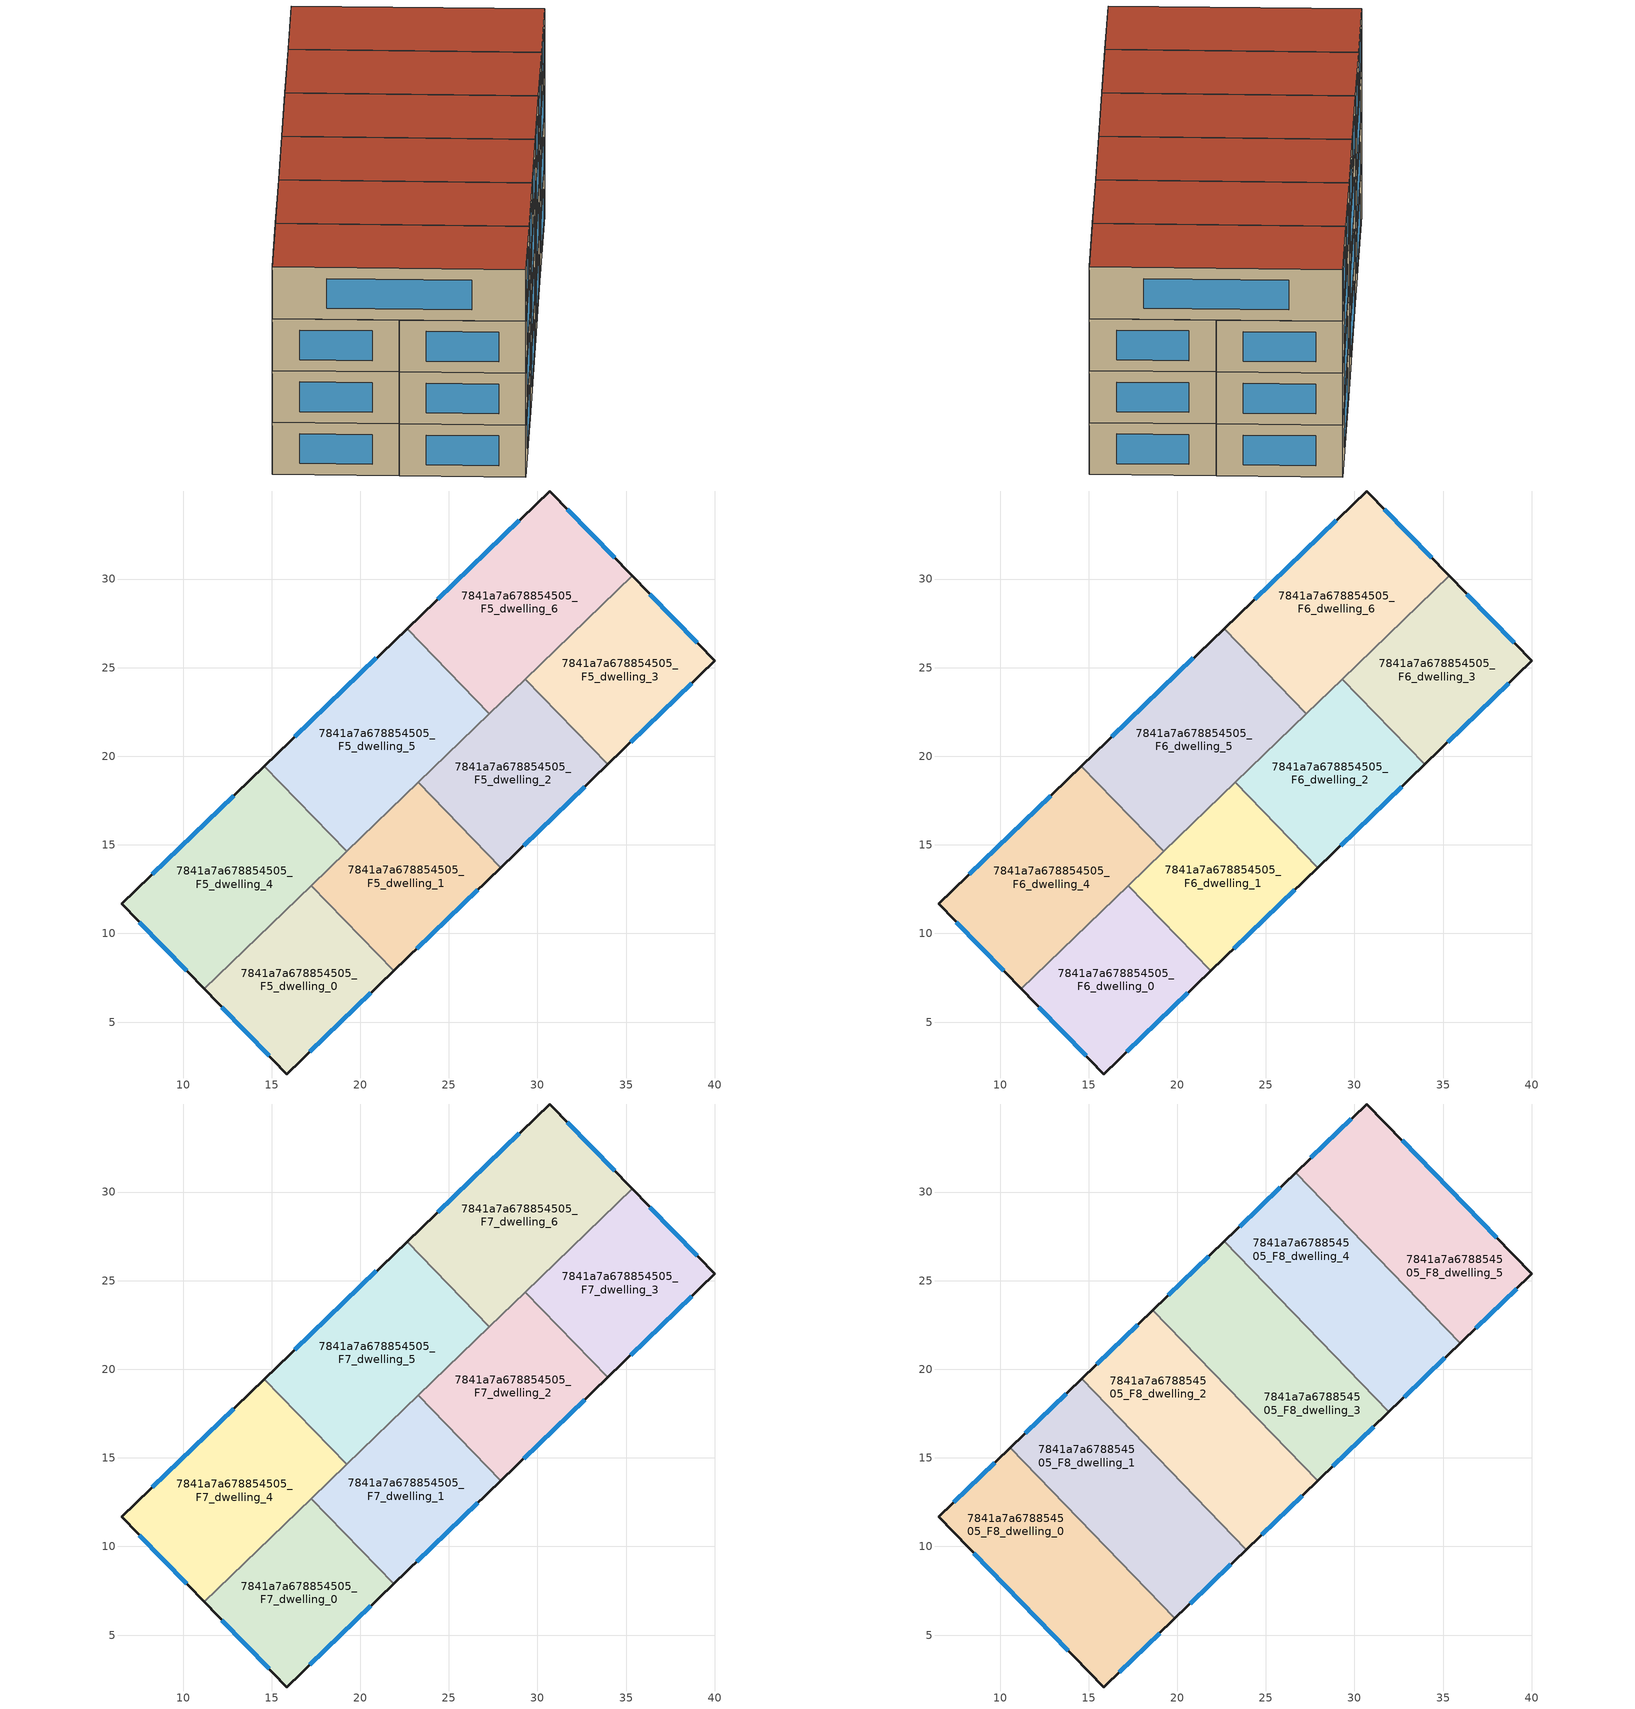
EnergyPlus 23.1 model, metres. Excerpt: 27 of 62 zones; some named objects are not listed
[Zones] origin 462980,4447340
7841a7a678854505_F5_dwelling_0
 floor to 7841a7a678854505_F4_dwelling_0 (EU_floor_Construction): 17.24,12.71 21.89,7.89 15.86,2.07 11.2,6.87 z15
 wall outside (EU_wall_Construction): 11.2,6.87 15.86,2.07 21.89,7.89 z15:18
 wall to 7841a7a678854505_F5_dwelling_1 (EU_wall_Construction): 21.89,7.89 17.24,12.71 z15:18
 wall to 7841a7a678854505_F5_dwelling_4 (EU_wall_Construction): 17.24,12.71 11.2,6.87 z15:18
 window (EU_Window_Construction): 17.15,3.32 20.6,6.64 / 12.2,5.84 14.86,3.1 z15.64:17.36
7841a7a678854505_F5_dwelling_1
 floor to 7841a7a678854505_F4_dwelling_1 (EU_floor_Construction): 23.28,18.53 27.93,13.71 21.89,7.89 17.24,12.71 z15
 wall outside (EU_wall_Construction): 21.89,7.89 27.93,13.71 z15:18
 wall to 7841a7a678854505_F5_dwelling_2 (EU_wall_Construction): 27.93,13.71 23.28,18.53 z15:18
 wall to 7841a7a678854505_F5_dwelling_5 (EU_wall_Construction): 23.28,18.53 19.24,14.63 z15:18
 wall to 7841a7a678854505_F5_dwelling_4 (EU_wall_Construction): 19.24,14.63 17.24,12.7 z15:18
 window (EU_Window_Construction): 23.18,9.14 26.63,12.47 z15.64:17.36
7841a7a678854505_F5_dwelling_2
 floor to 7841a7a678854505_F4_dwelling_2 (EU_floor_Construction): 29.32,24.36 33.96,19.54 27.93,13.71 23.28,18.53 z15
 wall outside (EU_wall_Construction): 27.93,13.71 33.96,19.54 z15:18
 wall to 7841a7a678854505_F5_dwelling_3 (EU_wall_Construction): 33.96,19.54 29.32,24.36 z15:18
 wall to 7841a7a678854505_F5_dwelling_6 (EU_wall_Construction): 29.32,24.36 27.28,22.39 z15:18
 wall to 7841a7a678854505_F5_dwelling_5 (EU_wall_Construction): 27.28,22.39 23.28,18.53 z15:18
 window (EU_Window_Construction): 29.22,14.96 32.67,18.29 z15.64:17.36
7841a7a678854505_F5_dwelling_3
 floor to 7841a7a678854505_F4_dwelling_3 (EU_floor_Construction): 35.35,30.17 40.01,25.37 33.96,19.54 29.32,24.36 z15
 wall outside (EU_wall_Construction): 33.96,19.54 40.01,25.37 35.35,30.17 z15:18
 wall to 7841a7a678854505_F5_dwelling_6 (EU_wall_Construction): 35.35,30.17 29.32,24.36 z15:18
 window (EU_Window_Construction): 39.01,26.4 36.35,29.14 / 35.26,20.79 38.72,24.12 z15.64:17.36
7841a7a678854505_F5_dwelling_4
 floor to 7841a7a678854505_F4_dwelling_4 (EU_floor_Construction): 14.59,19.44 19.24,14.63 11.2,6.87 6.53,11.67 z15
 wall outside (EU_wall_Construction): 14.59,19.44 6.53,11.67 11.2,6.87 z15:18
 wall to 7841a7a678854505_F5_dwelling_5 (EU_wall_Construction): 19.24,14.63 14.59,19.44 z15:18
 window (EU_Window_Construction): 7.53,10.65 10.2,7.9 / 12.86,17.78 8.26,13.34 z15.64:17.36
7841a7a678854505_F5_dwelling_5
 floor to 7841a7a678854505_F4_dwelling_5 (EU_floor_Construction): 22.64,27.21 27.28,22.39 19.24,14.63 14.59,19.44 z15
 wall outside (EU_wall_Construction): 22.64,27.21 14.59,19.44 z15:18
 wall to 7841a7a678854505_F5_dwelling_6 (EU_wall_Construction): 27.28,22.39 22.64,27.21 z15:18
 window (EU_Window_Construction): 20.91,25.54 16.31,21.11 z15.64:17.36
7841a7a678854505_F5_dwelling_6
 floor to 7841a7a678854505_F4_dwelling_6 (EU_floor_Construction): 30.68,34.96 35.35,30.17 27.28,22.39 22.64,27.21 z15
 wall outside (EU_wall_Construction): 35.35,30.17 30.68,34.96 22.64,27.21 z15:18
 window (EU_Window_Construction): 34.35,31.2 31.68,33.94 / 28.96,33.3 24.36,28.87 z15.64:17.36
7841a7a678854505_F6_dwelling_0
 floor to 7841a7a678854505_F5_dwelling_0 (EU_floor_Construction): 17.24,12.71 21.89,7.89 15.86,2.07 11.2,6.87 z18
 wall outside (EU_wall_Construction): 11.2,6.87 15.86,2.07 21.89,7.89 z18:21
 wall to 7841a7a678854505_F6_dwelling_1 (EU_wall_Construction): 21.89,7.89 17.24,12.71 z18:21
 wall to 7841a7a678854505_F6_dwelling_4 (EU_wall_Construction): 17.24,12.71 11.2,6.87 z18:21
 window (EU_Window_Construction): 17.15,3.32 20.6,6.64 / 12.2,5.84 14.86,3.1 z18.64:20.36
7841a7a678854505_F6_dwelling_1
 floor to 7841a7a678854505_F5_dwelling_1 (EU_floor_Construction): 23.28,18.53 27.93,13.71 21.89,7.89 17.24,12.71 z18
 wall outside (EU_wall_Construction): 21.89,7.89 27.93,13.71 z18:21
 wall to 7841a7a678854505_F6_dwelling_2 (EU_wall_Construction): 27.93,13.71 23.28,18.53 z18:21
 wall to 7841a7a678854505_F6_dwelling_5 (EU_wall_Construction): 23.28,18.53 19.24,14.63 z18:21
 wall to 7841a7a678854505_F6_dwelling_4 (EU_wall_Construction): 19.24,14.63 17.24,12.7 z18:21
 window (EU_Window_Construction): 23.18,9.14 26.63,12.47 z18.64:20.36
7841a7a678854505_F6_dwelling_2
 floor to 7841a7a678854505_F5_dwelling_2 (EU_floor_Construction): 29.32,24.36 33.96,19.54 27.93,13.71 23.28,18.53 z18
 wall outside (EU_wall_Construction): 27.93,13.71 33.96,19.54 z18:21
 wall to 7841a7a678854505_F6_dwelling_3 (EU_wall_Construction): 33.96,19.54 29.32,24.36 z18:21
 wall to 7841a7a678854505_F6_dwelling_6 (EU_wall_Construction): 29.32,24.36 27.28,22.39 z18:21
 wall to 7841a7a678854505_F6_dwelling_5 (EU_wall_Construction): 27.28,22.39 23.28,18.53 z18:21
 window (EU_Window_Construction): 29.22,14.96 32.67,18.29 z18.64:20.36
7841a7a678854505_F6_dwelling_3
 floor to 7841a7a678854505_F5_dwelling_3 (EU_floor_Construction): 35.35,30.17 40.01,25.37 33.96,19.54 29.32,24.36 z18
 wall outside (EU_wall_Construction): 33.96,19.54 40.01,25.37 35.35,30.17 z18:21
 wall to 7841a7a678854505_F6_dwelling_6 (EU_wall_Construction): 35.35,30.17 29.32,24.36 z18:21
 window (EU_Window_Construction): 39.01,26.4 36.35,29.14 / 35.26,20.79 38.72,24.12 z18.64:20.36
7841a7a678854505_F6_dwelling_4
 floor to 7841a7a678854505_F5_dwelling_4 (EU_floor_Construction): 14.59,19.44 19.24,14.63 11.2,6.87 6.53,11.67 z18
 wall outside (EU_wall_Construction): 14.59,19.44 6.53,11.67 11.2,6.87 z18:21
 wall to 7841a7a678854505_F6_dwelling_5 (EU_wall_Construction): 19.24,14.63 14.59,19.44 z18:21
 window (EU_Window_Construction): 7.53,10.65 10.2,7.9 / 12.86,17.78 8.26,13.34 z18.64:20.36
7841a7a678854505_F6_dwelling_5
 floor to 7841a7a678854505_F5_dwelling_5 (EU_floor_Construction): 22.64,27.21 27.28,22.39 19.24,14.63 14.59,19.44 z18
 wall outside (EU_wall_Construction): 22.64,27.21 14.59,19.44 z18:21
 wall to 7841a7a678854505_F6_dwelling_6 (EU_wall_Construction): 27.28,22.39 22.64,27.21 z18:21
 window (EU_Window_Construction): 20.91,25.54 16.31,21.11 z18.64:20.36
7841a7a678854505_F6_dwelling_6
 floor to 7841a7a678854505_F5_dwelling_6 (EU_floor_Construction): 30.68,34.96 35.35,30.17 27.28,22.39 22.64,27.21 z18
 wall outside (EU_wall_Construction): 35.35,30.17 30.68,34.96 22.64,27.21 z18:21
 window (EU_Window_Construction): 34.35,31.2 31.68,33.94 / 28.96,33.3 24.36,28.87 z18.64:20.36
7841a7a678854505_F7_dwelling_0
 floor to 7841a7a678854505_F6_dwelling_0 (EU_floor_Construction): 17.24,12.71 21.89,7.89 15.86,2.07 11.2,6.87 z21
 wall outside (EU_wall_Construction): 11.2,6.87 15.86,2.07 21.89,7.89 z21:24
 wall to 7841a7a678854505_F7_dwelling_1 (EU_wall_Construction): 21.89,7.89 17.24,12.71 z21:24
 wall to 7841a7a678854505_F7_dwelling_4 (EU_wall_Construction): 17.24,12.71 11.2,6.87 z21:24
 window (EU_Window_Construction): 17.15,3.32 20.6,6.64 / 12.2,5.84 14.86,3.1 z21.64:23.36
7841a7a678854505_F7_dwelling_1
 floor to 7841a7a678854505_F6_dwelling_1 (EU_floor_Construction): 23.28,18.53 27.93,13.71 21.89,7.89 17.24,12.71 z21
 wall outside (EU_wall_Construction): 21.89,7.89 27.93,13.71 z21:24
 wall to 7841a7a678854505_F7_dwelling_2 (EU_wall_Construction): 27.93,13.71 23.28,18.53 z21:24
 wall to 7841a7a678854505_F7_dwelling_5 (EU_wall_Construction): 23.28,18.53 19.24,14.63 z21:24
 wall to 7841a7a678854505_F7_dwelling_4 (EU_wall_Construction): 19.24,14.63 17.24,12.7 z21:24
 window (EU_Window_Construction): 23.18,9.14 26.63,12.47 z21.64:23.36
7841a7a678854505_F7_dwelling_2
 floor to 7841a7a678854505_F6_dwelling_2 (EU_floor_Construction): 29.32,24.36 33.96,19.54 27.93,13.71 23.28,18.53 z21
 wall outside (EU_wall_Construction): 27.93,13.71 33.96,19.54 z21:24
 wall to 7841a7a678854505_F7_dwelling_3 (EU_wall_Construction): 33.96,19.54 29.32,24.36 z21:24
 wall to 7841a7a678854505_F7_dwelling_6 (EU_wall_Construction): 29.32,24.36 27.28,22.39 z21:24
 wall to 7841a7a678854505_F7_dwelling_5 (EU_wall_Construction): 27.28,22.39 23.28,18.53 z21:24
 window (EU_Window_Construction): 29.22,14.96 32.67,18.29 z21.64:23.36
7841a7a678854505_F7_dwelling_3
 floor to 7841a7a678854505_F6_dwelling_3 (EU_floor_Construction): 35.35,30.17 40.01,25.37 33.96,19.54 29.32,24.36 z21
 wall outside (EU_wall_Construction): 33.96,19.54 40.01,25.37 35.35,30.17 z21:24
 wall to 7841a7a678854505_F7_dwelling_6 (EU_wall_Construction): 35.35,30.17 29.32,24.36 z21:24
 window (EU_Window_Construction): 39.01,26.4 36.35,29.14 / 35.26,20.79 38.72,24.12 z21.64:23.36
 ceiling adiabatic (EU_roof_Construction): 40.01,25.37 35.35,30.17 31.32,26.29 35.97,21.47 z24
7841a7a678854505_F7_dwelling_4
 floor to 7841a7a678854505_F6_dwelling_4 (EU_floor_Construction): 14.59,19.44 19.24,14.63 11.2,6.87 6.53,11.67 z21
 wall outside (EU_wall_Construction): 14.59,19.44 6.53,11.67 11.2,6.87 z21:24
 wall to 7841a7a678854505_F7_dwelling_5 (EU_wall_Construction): 19.24,14.63 14.59,19.44 z21:24
 window (EU_Window_Construction): 7.53,10.65 10.2,7.9 / 12.86,17.78 8.26,13.34 z21.64:23.36
7841a7a678854505_F7_dwelling_5
 floor to 7841a7a678854505_F6_dwelling_5 (EU_floor_Construction): 22.64,27.21 27.28,22.39 19.24,14.63 14.59,19.44 z21
 wall outside (EU_wall_Construction): 22.64,27.21 14.59,19.44 z21:24
 wall to 7841a7a678854505_F7_dwelling_6 (EU_wall_Construction): 27.28,22.39 22.64,27.21 z21:24
 window (EU_Window_Construction): 20.91,25.54 16.31,21.11 z21.64:23.36
7841a7a678854505_F7_dwelling_6
 floor to 7841a7a678854505_F6_dwelling_6 (EU_floor_Construction): 30.68,34.96 35.35,30.17 27.28,22.39 22.64,27.21 z21
 wall outside (EU_wall_Construction): 35.35,30.17 30.68,34.96 22.64,27.21 z21:24
 window (EU_Window_Construction): 34.35,31.2 31.68,33.94 / 28.96,33.3 24.36,28.87 z21.64:23.36
7841a7a678854505_F8_dwelling_0
 floor to 7841a7a678854505_F7_dwelling_0 (EU_floor_Construction): 15.22,10.75 19.87,5.94 15.86,2.07 11.2,6.87 z24
 floor to 7841a7a678854505_F7_dwelling_4 (EU_floor_Construction): 10.57,15.57 15.22,10.75 11.2,6.87 6.53,11.67 z24
 wall outside (EU_wall_Construction): 10.57,15.57 6.53,11.67 15.86,2.07 19.87,5.94 z24:27
 wall to 7841a7a678854505_F8_dwelling_1 (EU_wall_Construction): 19.87,5.94 10.57,15.57 z24:27
 window (EU_Window_Construction): 16.72,2.9 19.01,5.11 / 8.53,9.62 13.86,4.13 / 9.71,14.74 7.4,12.51 z24.64:26.36
 roof outside (EU_roof_Construction): 19.87,5.94 10.57,15.57 6.53,11.67 15.86,2.07 z27
7841a7a678854505_F8_dwelling_1
 floor to 7841a7a678854505_F7_dwelling_4 (EU_floor_Construction): 14.59,19.44 19.24,14.63 15.22,10.75 10.57,15.57 z24
 floor to 7841a7a678854505_F7_dwelling_0 (EU_floor_Construction): 17.24,12.7 21.89,7.89 19.87,5.94 15.22,10.75 z24
 floor to 7841a7a678854505_F7_dwelling_1 (EU_floor_Construction): 19.25,14.64 23.89,9.82 21.89,7.89 17.24,12.7 19.24,14.63 z24
 floor to 7841a7a678854505_F7_dwelling_5 (EU_floor_Construction): 14.6,19.45 19.25,14.64 19.24,14.63 14.59,19.44 z24
 wall outside (EU_wall_Construction): 19.87,5.94 23.89,9.82 / 14.6,19.45 10.57,15.57 z24:27
 wall to 7841a7a678854505_F8_dwelling_2 (EU_wall_Construction): 23.89,9.82 14.6,19.45 z24:27
 window (EU_Window_Construction): 20.73,6.77 23.03,8.99 / 13.74,18.62 11.44,16.4 z24.64:26.36
 roof outside (EU_roof_Construction): 23.89,9.82 14.6,19.45 10.57,15.57 19.87,5.94 z27
7841a7a678854505_F8_dwelling_2
 floor to 7841a7a678854505_F7_dwelling_1 (EU_floor_Construction): 23.27,18.52 27.92,13.7 23.89,9.82 19.25,14.64 z24
 floor to 7841a7a678854505_F7_dwelling_5 (EU_floor_Construction): 18.62,23.33 23.27,18.52 19.25,14.64 14.6,19.45 z24
 wall outside (EU_wall_Construction): 23.89,9.82 27.92,13.7 / 18.62,23.33 14.6,19.45 z24:27
 wall to 7841a7a678854505_F8_dwelling_3 (EU_wall_Construction): 27.92,13.7 18.62,23.33 z24:27
 window (EU_Window_Construction): 24.75,10.65 27.05,12.87 / 17.76,22.5 15.46,20.28 z24.64:26.36
 roof outside (EU_roof_Construction): 27.92,13.7 18.62,23.33 14.6,19.45 23.89,9.82 z27
7841a7a678854505_F8_dwelling_3
 floor to 7841a7a678854505_F7_dwelling_2 (EU_floor_Construction): 27.29,22.4 31.94,17.59 27.93,13.71 23.28,18.53 z24
 floor to 7841a7a678854505_F7_dwelling_1 (EU_floor_Construction): 23.28,18.53 27.93,13.71 27.92,13.7 23.27,18.52 z24
 floor to 7841a7a678854505_F7_dwelling_5 (EU_floor_Construction): 22.64,27.21 27.28,22.39 23.27,18.52 18.62,23.33 z24
 floor to 7841a7a678854505_F7_dwelling_6 (EU_floor_Construction): 22.65,27.22 27.29,22.4 27.28,22.39 22.64,27.21 z24
 wall outside (EU_wall_Construction): 27.92,13.7 31.94,17.59 / 22.65,27.22 18.62,23.33 z24:27
 wall to 7841a7a678854505_F8_dwelling_4 (EU_wall_Construction): 31.94,17.59 22.65,27.22 z24:27
 window (EU_Window_Construction): 28.78,14.54 31.08,16.76 / 21.79,26.39 19.49,24.17 z24.64:26.36
 roof outside (EU_roof_Construction): 31.94,17.59 22.65,27.22 18.62,23.33 27.92,13.7 z27
7841a7a678854505_F8_dwelling_4
 floor to 7841a7a678854505_F7_dwelling_6 (EU_floor_Construction): 26.68,31.1 31.32,26.29 27.29,22.4 22.65,27.22 z24
 floor to 7841a7a678854505_F7_dwelling_2 (EU_floor_Construction): 29.32,24.36 33.96,19.54 31.94,17.59 27.29,22.4 z24
 floor to 7841a7a678854505_F7_dwelling_3 (EU_floor_Construction): 31.32,26.29 35.97,21.47 33.96,19.54 29.32,24.36 z24
 wall outside (EU_wall_Construction): 31.94,17.59 35.97,21.47 / 26.68,31.1 22.65,27.22 z24:27
 wall to 7841a7a678854505_F8_dwelling_5 (EU_wall_Construction): 35.97,21.47 26.68,31.1 z24:27
 window (EU_Window_Construction): 32.8,18.42 35.1,20.64 / 25.81,30.27 23.51,28.05 z24.64:26.36
 roof outside (EU_roof_Construction): 35.97,21.47 26.68,31.1 22.65,27.22 31.94,17.59 z27
7841a7a678854505_F8_dwelling_5
 floor to 7841a7a678854505_F7_dwelling_6 (EU_floor_Construction): 30.68,34.96 35.35,30.17 31.32,26.29 26.68,31.1 z24
 floor adiabatic (EU_floor_Construction): 35.35,30.17 40.01,25.37 35.97,21.47 31.32,26.29 z24
 wall outside (EU_wall_Construction): 35.97,21.47 40.01,25.37 30.68,34.96 26.68,31.1 z24:27
 window (EU_Window_Construction): 29.82,34.14 27.53,31.93 / 38.01,27.43 32.68,32.91 / 36.83,22.31 39.14,24.54 z24.64:26.36
 roof outside (EU_roof_Construction): 40.01,25.37 30.68,34.96 26.68,31.1 35.97,21.47 z27
[Building]
EU S2 Campaign: North Axis=0; Terrain=City; Solar Distribution=FullExterior
[Site:Location]
Yerevan-Zvartnots.Intl.AP: Latitude=40.15; Longitude=44.383; Time Zone=4; Elevation=854
[SizingPeriod:WeatherFileDays]
AnnualSizingPeriod: Begin Month=1; Begin Day of Month=1; End Month=12; End Day of Month=31; Day of Week for Start Day=Monday; Use Weather File Daylight Saving Period=No; Use Weather File Rain and Snow Indicators=No
[MATERIAL]
EU_InternalMass_Material: Roughness=MediumRough; Thickness=0.1; Conductivity=1; Density=1800; Specific Heat=900; Thermal Absorptance=0.9; Solar Absorptance=0.7; Visible Absorptance=0.7
[MATERIAL:NOMASS] Roughness=MediumRough; Thermal Absorptance=0.9; Solar Absorptance=0.7; Visible Absorptance=0.7
Name | Thermal Resistance
EU_wall_NoMass | 1.05043
EU_roof_NoMass | 1.45357
EU_floor_NoMass | 0.478065
[WINDOWMATERIAL:SIMPLEGLAZINGSYSTEM]
EU_Window_SimpleGlazing: UFactor=2.5566; Solar Heat Gain Coefficient=0.75; Visible Transmittance=0.75
[CONSTRUCTION]
EU_wall_Construction: EU_wall_NoMass
EU_roof_Construction: EU_roof_NoMass
EU_floor_Construction: EU_floor_NoMass
EU_Window_Construction: EU_Window_SimpleGlazing
EU_InternalMass_Construction: EU_InternalMass_Material
[ZONE] Type=1; Multiplier=1; Ceiling Height=autocalculate; Floor Area=autocalculate; Part of Total Floor Area=Yes
Name | Volume
7841a7a678854505_F5_dwelling_0; 7841a7a678854505_F6_dwelling_0; 7841a7a678854505_F7_dwelling_0 | 168.422
7841a7a678854505_F8_dwelling_0 | 224.532
7841a7a678854505_F5_dwelling_1; 7841a7a678854505_F6_dwelling_1; 7841a7a678854505_F7_dwelling_1 | 168.41
7841a7a678854505_F8_dwelling_1 | 224.524
7841a7a678854505_F5_dwelling_2; 7841a7a678854505_F6_dwelling_2; 7841a7a678854505_F7_dwelling_2 | 168.393
7841a7a678854505_F8_dwelling_2 | 224.54
7841a7a678854505_F5_dwelling_3; 7841a7a678854505_F6_dwelling_3; 7841a7a678854505_F7_dwelling_3 | 168.404
7841a7a678854505_F8_dwelling_3 | 224.525
7841a7a678854505_F5_dwelling_4; 7841a7a678854505_F6_dwelling_4; 7841a7a678854505_F7_dwelling_4 | 224.523
7841a7a678854505_F8_dwelling_4 | 224.51
7841a7a678854505_F5_dwelling_5; 7841a7a678854505_F6_dwelling_5; 7841a7a678854505_F7_dwelling_5 | 224.534
7841a7a678854505_F8_dwelling_5 | 224.538
7841a7a678854505_F5_dwelling_6; 7841a7a678854505_F6_dwelling_6; 7841a7a678854505_F7_dwelling_6 | 224.516
[INTERNALMASS] Construction=EU_InternalMass_Construction
Name | Zone or ZoneList | Surface Area
7841a7a678854505_F5_dwelling_0_EU_InternalMass | 7841a7a678854505_F5_dwelling_0 | 56.1408
7841a7a678854505_F5_dwelling_1_EU_InternalMass | 7841a7a678854505_F5_dwelling_1 | 56.1364
7841a7a678854505_F5_dwelling_2_EU_InternalMass | 7841a7a678854505_F5_dwelling_2 | 56.1311
7841a7a678854505_F5_dwelling_3_EU_InternalMass | 7841a7a678854505_F5_dwelling_3 | 56.1345
7841a7a678854505_F5_dwelling_4_EU_InternalMass | 7841a7a678854505_F5_dwelling_4 | 74.8411
7841a7a678854505_F5_dwelling_5_EU_InternalMass | 7841a7a678854505_F5_dwelling_5 | 74.8448
7841a7a678854505_F5_dwelling_6_EU_InternalMass | 7841a7a678854505_F5_dwelling_6 | 74.8389
7841a7a678854505_F6_dwelling_0_EU_InternalMass | 7841a7a678854505_F6_dwelling_0 | 56.1408
7841a7a678854505_F6_dwelling_1_EU_InternalMass | 7841a7a678854505_F6_dwelling_1 | 56.1364
7841a7a678854505_F6_dwelling_2_EU_InternalMass | 7841a7a678854505_F6_dwelling_2 | 56.1311
7841a7a678854505_F6_dwelling_3_EU_InternalMass | 7841a7a678854505_F6_dwelling_3 | 56.1345
7841a7a678854505_F6_dwelling_4_EU_InternalMass | 7841a7a678854505_F6_dwelling_4 | 74.8411
7841a7a678854505_F6_dwelling_5_EU_InternalMass | 7841a7a678854505_F6_dwelling_5 | 74.8448
7841a7a678854505_F6_dwelling_6_EU_InternalMass | 7841a7a678854505_F6_dwelling_6 | 74.8389
7841a7a678854505_F7_dwelling_0_EU_InternalMass | 7841a7a678854505_F7_dwelling_0 | 56.1408
7841a7a678854505_F7_dwelling_1_EU_InternalMass | 7841a7a678854505_F7_dwelling_1 | 56.1364
7841a7a678854505_F7_dwelling_2_EU_InternalMass | 7841a7a678854505_F7_dwelling_2 | 56.1311
7841a7a678854505_F7_dwelling_3_EU_InternalMass | 7841a7a678854505_F7_dwelling_3 | 56.1345
7841a7a678854505_F7_dwelling_4_EU_InternalMass | 7841a7a678854505_F7_dwelling_4 | 74.8411
7841a7a678854505_F7_dwelling_5_EU_InternalMass | 7841a7a678854505_F7_dwelling_5 | 74.8448
7841a7a678854505_F7_dwelling_6_EU_InternalMass | 7841a7a678854505_F7_dwelling_6 | 74.8389
7841a7a678854505_F8_dwelling_0_EU_InternalMass | 7841a7a678854505_F8_dwelling_0 | 74.8441
7841a7a678854505_F8_dwelling_1_EU_InternalMass | 7841a7a678854505_F8_dwelling_1 | 74.8414
7841a7a678854505_F8_dwelling_2_EU_InternalMass | 7841a7a678854505_F8_dwelling_2 | 74.8469
7841a7a678854505_F8_dwelling_3_EU_InternalMass | 7841a7a678854505_F8_dwelling_3 | 74.8416
7841a7a678854505_F8_dwelling_4_EU_InternalMass | 7841a7a678854505_F8_dwelling_4 | 74.8366
7841a7a678854505_F8_dwelling_5_EU_InternalMass | 7841a7a678854505_F8_dwelling_5 | 74.846
[OTHEREQUIPMENT] Fuel Type=Electricity; Design Level Calculation Method=Watts/Area; Power per Zone Floor Area=1; Fraction Latent=0; Fraction Radiant=0; Fraction Lost=0; Carbon Dioxide Generation Rate=0; EndUse Subcategory=EU_Step8_InternalGains
Name | Zone or ZoneList or Space or SpaceList | Schedule
EU_Step8_InternalGain_7841a7a678854505_F5_dwelling_0_f000 | 7841a7a678854505_F5_dwelling_0 | EU_Step8_GainSchedule_7841a7a678854505_F5_dwelling_0_f000
EU_Step8_InternalGain_7841a7a678854505_F5_dwelling_1_f000 | 7841a7a678854505_F5_dwelling_1 | EU_Step8_GainSchedule_7841a7a678854505_F5_dwelling_1_f000
EU_Step8_InternalGain_7841a7a678854505_F5_dwelling_2_f000 | 7841a7a678854505_F5_dwelling_2 | EU_Step8_GainSchedule_7841a7a678854505_F5_dwelling_2_f000
EU_Step8_InternalGain_7841a7a678854505_F5_dwelling_3_f000 | 7841a7a678854505_F5_dwelling_3 | EU_Step8_GainSchedule_7841a7a678854505_F5_dwelling_3_f000
EU_Step8_InternalGain_7841a7a678854505_F5_dwelling_4_f000 | 7841a7a678854505_F5_dwelling_4 | EU_Step8_GainSchedule_7841a7a678854505_F5_dwelling_4_f000
EU_Step8_InternalGain_7841a7a678854505_F5_dwelling_5_f000 | 7841a7a678854505_F5_dwelling_5 | EU_Step8_GainSchedule_7841a7a678854505_F5_dwelling_5_f000
EU_Step8_InternalGain_7841a7a678854505_F5_dwelling_6_f000 | 7841a7a678854505_F5_dwelling_6 | EU_Step8_GainSchedule_7841a7a678854505_F5_dwelling_6_f000
EU_Step8_InternalGain_7841a7a678854505_F6_dwelling_0_f000 | 7841a7a678854505_F6_dwelling_0 | EU_Step8_GainSchedule_7841a7a678854505_F6_dwelling_0_f000
EU_Step8_InternalGain_7841a7a678854505_F6_dwelling_1_f000 | 7841a7a678854505_F6_dwelling_1 | EU_Step8_GainSchedule_7841a7a678854505_F6_dwelling_1_f000
EU_Step8_InternalGain_7841a7a678854505_F6_dwelling_2_f000 | 7841a7a678854505_F6_dwelling_2 | EU_Step8_GainSchedule_7841a7a678854505_F6_dwelling_2_f000
EU_Step8_InternalGain_7841a7a678854505_F6_dwelling_3_f000 | 7841a7a678854505_F6_dwelling_3 | EU_Step8_GainSchedule_7841a7a678854505_F6_dwelling_3_f000
EU_Step8_InternalGain_7841a7a678854505_F6_dwelling_4_f000 | 7841a7a678854505_F6_dwelling_4 | EU_Step8_GainSchedule_7841a7a678854505_F6_dwelling_4_f000
EU_Step8_InternalGain_7841a7a678854505_F6_dwelling_5_f000 | 7841a7a678854505_F6_dwelling_5 | EU_Step8_GainSchedule_7841a7a678854505_F6_dwelling_5_f000
EU_Step8_InternalGain_7841a7a678854505_F6_dwelling_6_f000 | 7841a7a678854505_F6_dwelling_6 | EU_Step8_GainSchedule_7841a7a678854505_F6_dwelling_6_f000
EU_Step8_InternalGain_7841a7a678854505_F7_dwelling_0_f000 | 7841a7a678854505_F7_dwelling_0 | EU_Step8_GainSchedule_7841a7a678854505_F7_dwelling_0_f000
EU_Step8_InternalGain_7841a7a678854505_F7_dwelling_1_f000 | 7841a7a678854505_F7_dwelling_1 | EU_Step8_GainSchedule_7841a7a678854505_F7_dwelling_1_f000
EU_Step8_InternalGain_7841a7a678854505_F7_dwelling_2_f000 | 7841a7a678854505_F7_dwelling_2 | EU_Step8_GainSchedule_7841a7a678854505_F7_dwelling_2_f000
EU_Step8_InternalGain_7841a7a678854505_F7_dwelling_3_f000 | 7841a7a678854505_F7_dwelling_3 | EU_Step8_GainSchedule_7841a7a678854505_F7_dwelling_3_f000
EU_Step8_InternalGain_7841a7a678854505_F7_dwelling_4_f000 | 7841a7a678854505_F7_dwelling_4 | EU_Step8_GainSchedule_7841a7a678854505_F7_dwelling_4_f000
EU_Step8_InternalGain_7841a7a678854505_F7_dwelling_5_f000 | 7841a7a678854505_F7_dwelling_5 | EU_Step8_GainSchedule_7841a7a678854505_F7_dwelling_5_f000
EU_Step8_InternalGain_7841a7a678854505_F7_dwelling_6_f000 | 7841a7a678854505_F7_dwelling_6 | EU_Step8_GainSchedule_7841a7a678854505_F7_dwelling_6_f000
EU_Step8_InternalGain_7841a7a678854505_F8_dwelling_0_f000 | 7841a7a678854505_F8_dwelling_0 | EU_Step8_GainSchedule_7841a7a678854505_F8_dwelling_0_f000
EU_Step8_InternalGain_7841a7a678854505_F8_dwelling_1_f000 | 7841a7a678854505_F8_dwelling_1 | EU_Step8_GainSchedule_7841a7a678854505_F8_dwelling_1_f000
EU_Step8_InternalGain_7841a7a678854505_F8_dwelling_2_f000 | 7841a7a678854505_F8_dwelling_2 | EU_Step8_GainSchedule_7841a7a678854505_F8_dwelling_2_f000
EU_Step8_InternalGain_7841a7a678854505_F8_dwelling_3_f000 | 7841a7a678854505_F8_dwelling_3 | EU_Step8_GainSchedule_7841a7a678854505_F8_dwelling_3_f000
EU_Step8_InternalGain_7841a7a678854505_F8_dwelling_4_f000 | 7841a7a678854505_F8_dwelling_4 | EU_Step8_GainSchedule_7841a7a678854505_F8_dwelling_4_f000
EU_Step8_InternalGain_7841a7a678854505_F8_dwelling_5_f000 | 7841a7a678854505_F8_dwelling_5 | EU_Step8_GainSchedule_7841a7a678854505_F8_dwelling_5_f000
[ZONEVENTILATION:DESIGNFLOWRATE] Schedule=EU_AlwaysOn; Design Flow Rate Calculation Method=AirChanges/Hour; Air Changes per Hour=0.557805; Ventilation Type=Natural; Fan Pressure Rise=0; Fan Total Efficiency=1; Constant Term Coefficient=1; Temperature Term Coefficient=0; Velocity Term Coefficient=0; Velocity Squared Term Coefficient=0; Minimum Indoor Temperature=-100; Maximum Indoor Temperature=100; Delta Temperature=-100; Minimum Outdoor Temperature=-100; Maximum Outdoor Temperature=100; Maximum Wind Speed=40
Name | Zone or ZoneList or Space or SpaceList
EU_ConstantAir_7841a7a678854505_F5_dwelling_0 | 7841a7a678854505_F5_dwelling_0
EU_ConstantAir_7841a7a678854505_F5_dwelling_1 | 7841a7a678854505_F5_dwelling_1
EU_ConstantAir_7841a7a678854505_F5_dwelling_2 | 7841a7a678854505_F5_dwelling_2
EU_ConstantAir_7841a7a678854505_F5_dwelling_3 | 7841a7a678854505_F5_dwelling_3
EU_ConstantAir_7841a7a678854505_F5_dwelling_4 | 7841a7a678854505_F5_dwelling_4
EU_ConstantAir_7841a7a678854505_F5_dwelling_5 | 7841a7a678854505_F5_dwelling_5
EU_ConstantAir_7841a7a678854505_F5_dwelling_6 | 7841a7a678854505_F5_dwelling_6
EU_ConstantAir_7841a7a678854505_F6_dwelling_0 | 7841a7a678854505_F6_dwelling_0
EU_ConstantAir_7841a7a678854505_F6_dwelling_1 | 7841a7a678854505_F6_dwelling_1
EU_ConstantAir_7841a7a678854505_F6_dwelling_2 | 7841a7a678854505_F6_dwelling_2
EU_ConstantAir_7841a7a678854505_F6_dwelling_3 | 7841a7a678854505_F6_dwelling_3
EU_ConstantAir_7841a7a678854505_F6_dwelling_4 | 7841a7a678854505_F6_dwelling_4
EU_ConstantAir_7841a7a678854505_F6_dwelling_5 | 7841a7a678854505_F6_dwelling_5
EU_ConstantAir_7841a7a678854505_F6_dwelling_6 | 7841a7a678854505_F6_dwelling_6
EU_ConstantAir_7841a7a678854505_F7_dwelling_0 | 7841a7a678854505_F7_dwelling_0
EU_ConstantAir_7841a7a678854505_F7_dwelling_1 | 7841a7a678854505_F7_dwelling_1
EU_ConstantAir_7841a7a678854505_F7_dwelling_2 | 7841a7a678854505_F7_dwelling_2
EU_ConstantAir_7841a7a678854505_F7_dwelling_3 | 7841a7a678854505_F7_dwelling_3
EU_ConstantAir_7841a7a678854505_F7_dwelling_4 | 7841a7a678854505_F7_dwelling_4
EU_ConstantAir_7841a7a678854505_F7_dwelling_5 | 7841a7a678854505_F7_dwelling_5
EU_ConstantAir_7841a7a678854505_F7_dwelling_6 | 7841a7a678854505_F7_dwelling_6
EU_ConstantAir_7841a7a678854505_F8_dwelling_0 | 7841a7a678854505_F8_dwelling_0
EU_ConstantAir_7841a7a678854505_F8_dwelling_1 | 7841a7a678854505_F8_dwelling_1
EU_ConstantAir_7841a7a678854505_F8_dwelling_2 | 7841a7a678854505_F8_dwelling_2
EU_ConstantAir_7841a7a678854505_F8_dwelling_3 | 7841a7a678854505_F8_dwelling_3
EU_ConstantAir_7841a7a678854505_F8_dwelling_4 | 7841a7a678854505_F8_dwelling_4
EU_ConstantAir_7841a7a678854505_F8_dwelling_5 | 7841a7a678854505_F8_dwelling_5
[HVACTEMPLATE:THERMOSTAT] Constant Heating Setpoint=20; Constant Cooling Setpoint=50
EU_HeatOnly_7841a7a678854505_F6_dwelling_5; EU_HeatOnly_7841a7a678854505_F6_dwelling_6; EU_HeatOnly_7841a7a678854505_F7_dwelling_0; EU_HeatOnly_7841a7a678854505_F7_dwelling_1; EU_HeatOnly_7841a7a678854505_F7_dwelling_2; EU_HeatOnly_7841a7a678854505_F7_dwelling_3; EU_HeatOnly_7841a7a678854505_F7_dwelling_4; EU_HeatOnly_7841a7a678854505_F7_dwelling_5; EU_HeatOnly_7841a7a678854505_F7_dwelling_6; EU_HeatOnly_7841a7a678854505_F8_dwelling_0; EU_HeatOnly_7841a7a678854505_F8_dwelling_1; EU_HeatOnly_7841a7a678854505_F8_dwelling_2; EU_HeatOnly_7841a7a678854505_F8_dwelling_3; EU_HeatOnly_7841a7a678854505_F8_dwelling_4; EU_HeatOnly_7841a7a678854505_F8_dwelling_5
[HVACTEMPLATE:ZONE:IDEALLOADSAIRSYSTEM] System Availability Schedule=EU_AlwaysOn; Maximum Heating Supply Air Temperature=50; Minimum Cooling Supply Air Temperature=13; Maximum Heating Supply Air Humidity Ratio=0.0156; Minimum Cooling Supply Air Humidity Ratio=0.0077; Heating Limit=NoLimit; Cooling Limit=NoLimit; Heating Availability Schedule=EU_AlwaysOn; Cooling Availability Schedule=EU_CoolingOff; Dehumidification Control Type=ConstantSensibleHeatRatio; Cooling Sensible Heat Ratio=0.7; Dehumidification Setpoint=60; Humidification Control Type=None; Humidification Setpoint=30; Outdoor Air Method=None; Outdoor Air Flow Rate per Person=0.00944; Outdoor Air Flow Rate per Zone Floor Area=0; Outdoor Air Flow Rate per Zone=0; Demand Controlled Ventilation Type=None; Outdoor Air Economizer Type=NoEconomizer; Heat Recovery Type=None; Sensible Heat Recovery Effectiveness=0.7; Latent Heat Recovery Effectiveness=0.65
Name | Template Thermostat
7841a7a678854505_F5_dwelling_0 | EU_HeatOnly_7841a7a678854505_F5_dwelling_0
7841a7a678854505_F5_dwelling_1 | EU_HeatOnly_7841a7a678854505_F5_dwelling_1
7841a7a678854505_F5_dwelling_2 | EU_HeatOnly_7841a7a678854505_F5_dwelling_2
7841a7a678854505_F5_dwelling_3 | EU_HeatOnly_7841a7a678854505_F5_dwelling_3
7841a7a678854505_F5_dwelling_4 | EU_HeatOnly_7841a7a678854505_F5_dwelling_4
7841a7a678854505_F5_dwelling_5 | EU_HeatOnly_7841a7a678854505_F5_dwelling_5
7841a7a678854505_F5_dwelling_6 | EU_HeatOnly_7841a7a678854505_F5_dwelling_6
7841a7a678854505_F6_dwelling_0 | EU_HeatOnly_7841a7a678854505_F6_dwelling_0
7841a7a678854505_F6_dwelling_1 | EU_HeatOnly_7841a7a678854505_F6_dwelling_1
7841a7a678854505_F6_dwelling_2 | EU_HeatOnly_7841a7a678854505_F6_dwelling_2
7841a7a678854505_F6_dwelling_3 | EU_HeatOnly_7841a7a678854505_F6_dwelling_3
7841a7a678854505_F6_dwelling_4 | EU_HeatOnly_7841a7a678854505_F6_dwelling_4
7841a7a678854505_F6_dwelling_5 | EU_HeatOnly_7841a7a678854505_F6_dwelling_5
7841a7a678854505_F6_dwelling_6 | EU_HeatOnly_7841a7a678854505_F6_dwelling_6
7841a7a678854505_F7_dwelling_0 | EU_HeatOnly_7841a7a678854505_F7_dwelling_0
7841a7a678854505_F7_dwelling_1 | EU_HeatOnly_7841a7a678854505_F7_dwelling_1
7841a7a678854505_F7_dwelling_2 | EU_HeatOnly_7841a7a678854505_F7_dwelling_2
7841a7a678854505_F7_dwelling_3 | EU_HeatOnly_7841a7a678854505_F7_dwelling_3
7841a7a678854505_F7_dwelling_4 | EU_HeatOnly_7841a7a678854505_F7_dwelling_4
7841a7a678854505_F7_dwelling_5 | EU_HeatOnly_7841a7a678854505_F7_dwelling_5
7841a7a678854505_F7_dwelling_6 | EU_HeatOnly_7841a7a678854505_F7_dwelling_6
7841a7a678854505_F8_dwelling_0 | EU_HeatOnly_7841a7a678854505_F8_dwelling_0
7841a7a678854505_F8_dwelling_1 | EU_HeatOnly_7841a7a678854505_F8_dwelling_1
7841a7a678854505_F8_dwelling_2 | EU_HeatOnly_7841a7a678854505_F8_dwelling_2
7841a7a678854505_F8_dwelling_3 | EU_HeatOnly_7841a7a678854505_F8_dwelling_3
7841a7a678854505_F8_dwelling_4 | EU_HeatOnly_7841a7a678854505_F8_dwelling_4
7841a7a678854505_F8_dwelling_5 | EU_HeatOnly_7841a7a678854505_F8_dwelling_5
[SIZING:ZONE] Zone Cooling Design Supply Air Temperature Input Method=SupplyAirTemperature; Zone Cooling Design Supply Air Temperature=13; Zone Heating Design Supply Air Temperature Input Method=SupplyAirTemperature; Zone Heating Design Supply Air Temperature=50; Zone Cooling Design Supply Air Humidity Ratio=0.008; Zone Heating Design Supply Air Humidity Ratio=0.008; Cooling Design Air Flow Method=DesignDay; Cooling Design Air Flow Rate=0; Cooling Minimum Air Flow per Zone Floor Area=0.000762; Cooling Minimum Air Flow=0; Cooling Minimum Air Flow Fraction=0.2; Heating Design Air Flow Method=DesignDay; Heating Design Air Flow Rate=0; Heating Maximum Air Flow per Zone Floor Area=0.002032; Heating Maximum Air Flow=0.141576; Heating Maximum Air Flow Fraction=0.3; Account for Dedicated Outdoor Air System=No; Dedicated Outdoor Air System Control Strategy=NeutralSupplyAir; Dedicated Outdoor Air Low Setpoint Temperature for Design=autosize; Dedicated Outdoor Air High Setpoint Temperature for Design=autosize; Zone Load Sizing Method=Sensible Load Only No Latent Load; Zone Latent Cooling Design Supply Air Humidity Ratio Input Method=HumidityRatioDifference; Zone Cooling Design Supply Air Humidity Ratio Difference=0.005; Zone Latent Heating Design Supply Air Humidity Ratio Input Method=HumidityRatioDifference; Zone Humidification Design Supply Air Humidity Ratio Difference=0.005
7841a7a678854505_F5_dwelling_0; 7841a7a678854505_F5_dwelling_1; 7841a7a678854505_F5_dwelling_2; 7841a7a678854505_F5_dwelling_3; 7841a7a678854505_F5_dwelling_4; 7841a7a678854505_F5_dwelling_5; 7841a7a678854505_F5_dwelling_6; 7841a7a678854505_F6_dwelling_0; 7841a7a678854505_F6_dwelling_1; 7841a7a678854505_F6_dwelling_2; 7841a7a678854505_F6_dwelling_3; 7841a7a678854505_F6_dwelling_4; 7841a7a678854505_F6_dwelling_5; 7841a7a678854505_F6_dwelling_6; 7841a7a678854505_F7_dwelling_0; 7841a7a678854505_F7_dwelling_1; 7841a7a678854505_F7_dwelling_2; 7841a7a678854505_F7_dwelling_3; 7841a7a678854505_F7_dwelling_4; 7841a7a678854505_F7_dwelling_5; 7841a7a678854505_F7_dwelling_6; 7841a7a678854505_F8_dwelling_0; 7841a7a678854505_F8_dwelling_1; 7841a7a678854505_F8_dwelling_2; 7841a7a678854505_F8_dwelling_3; 7841a7a678854505_F8_dwelling_4; 7841a7a678854505_F8_dwelling_5
[SCHEDULE:CONSTANT]
Name | Hourly Value
EU_AlwaysOn | 1
EU_CoolingOff | 0
[SCHEDULE:FILE] Column Number=1; Rows to Skip at Top=0; Number of Hours of Data=8760; Column Separator=Comma; Interpolate to Timestep=No; Minutes per Item=60; Adjust Schedule for Daylight Savings=Yes
Name | File
EU_Step8_GainSchedule_7841a7a678854505_F5_dwelling_0_f000 | ../../schedules/7841a7a678854505/7841a7a678854505_F5_dwelling_0_f000_gain.csv
EU_Step8_GainSchedule_7841a7a678854505_F5_dwelling_1_f000 | ../../schedules/7841a7a678854505/7841a7a678854505_F5_dwelling_1_f000_gain.csv
EU_Step8_GainSchedule_7841a7a678854505_F5_dwelling_2_f000 | ../../schedules/7841a7a678854505/7841a7a678854505_F5_dwelling_2_f000_gain.csv
EU_Step8_GainSchedule_7841a7a678854505_F5_dwelling_3_f000 | ../../schedules/7841a7a678854505/7841a7a678854505_F5_dwelling_3_f000_gain.csv
EU_Step8_GainSchedule_7841a7a678854505_F5_dwelling_4_f000 | ../../schedules/7841a7a678854505/7841a7a678854505_F5_dwelling_4_f000_gain.csv
EU_Step8_GainSchedule_7841a7a678854505_F5_dwelling_5_f000 | ../../schedules/7841a7a678854505/7841a7a678854505_F5_dwelling_5_f000_gain.csv
EU_Step8_GainSchedule_7841a7a678854505_F5_dwelling_6_f000 | ../../schedules/7841a7a678854505/7841a7a678854505_F5_dwelling_6_f000_gain.csv
EU_Step8_GainSchedule_7841a7a678854505_F6_dwelling_0_f000 | ../../schedules/7841a7a678854505/7841a7a678854505_F6_dwelling_0_f000_gain.csv
EU_Step8_GainSchedule_7841a7a678854505_F6_dwelling_1_f000 | ../../schedules/7841a7a678854505/7841a7a678854505_F6_dwelling_1_f000_gain.csv
EU_Step8_GainSchedule_7841a7a678854505_F6_dwelling_2_f000 | ../../schedules/7841a7a678854505/7841a7a678854505_F6_dwelling_2_f000_gain.csv
EU_Step8_GainSchedule_7841a7a678854505_F6_dwelling_3_f000 | ../../schedules/7841a7a678854505/7841a7a678854505_F6_dwelling_3_f000_gain.csv
EU_Step8_GainSchedule_7841a7a678854505_F6_dwelling_4_f000 | ../../schedules/7841a7a678854505/7841a7a678854505_F6_dwelling_4_f000_gain.csv
EU_Step8_GainSchedule_7841a7a678854505_F6_dwelling_5_f000 | ../../schedules/7841a7a678854505/7841a7a678854505_F6_dwelling_5_f000_gain.csv
EU_Step8_GainSchedule_7841a7a678854505_F6_dwelling_6_f000 | ../../schedules/7841a7a678854505/7841a7a678854505_F6_dwelling_6_f000_gain.csv
EU_Step8_GainSchedule_7841a7a678854505_F7_dwelling_0_f000 | ../../schedules/7841a7a678854505/7841a7a678854505_F7_dwelling_0_f000_gain.csv
EU_Step8_GainSchedule_7841a7a678854505_F7_dwelling_1_f000 | ../../schedules/7841a7a678854505/7841a7a678854505_F7_dwelling_1_f000_gain.csv
EU_Step8_GainSchedule_7841a7a678854505_F7_dwelling_2_f000 | ../../schedules/7841a7a678854505/7841a7a678854505_F7_dwelling_2_f000_gain.csv
EU_Step8_GainSchedule_7841a7a678854505_F7_dwelling_3_f000 | ../../schedules/7841a7a678854505/7841a7a678854505_F7_dwelling_3_f000_gain.csv
EU_Step8_GainSchedule_7841a7a678854505_F7_dwelling_4_f000 | ../../schedules/7841a7a678854505/7841a7a678854505_F7_dwelling_4_f000_gain.csv
EU_Step8_GainSchedule_7841a7a678854505_F7_dwelling_5_f000 | ../../schedules/7841a7a678854505/7841a7a678854505_F7_dwelling_5_f000_gain.csv
EU_Step8_GainSchedule_7841a7a678854505_F7_dwelling_6_f000 | ../../schedules/7841a7a678854505/7841a7a678854505_F7_dwelling_6_f000_gain.csv
EU_Step8_GainSchedule_7841a7a678854505_F8_dwelling_0_f000 | ../../schedules/7841a7a678854505/7841a7a678854505_F8_dwelling_0_f000_gain.csv
EU_Step8_GainSchedule_7841a7a678854505_F8_dwelling_1_f000 | ../../schedules/7841a7a678854505/7841a7a678854505_F8_dwelling_1_f000_gain.csv
EU_Step8_GainSchedule_7841a7a678854505_F8_dwelling_2_f000 | ../../schedules/7841a7a678854505/7841a7a678854505_F8_dwelling_2_f000_gain.csv
EU_Step8_GainSchedule_7841a7a678854505_F8_dwelling_3_f000 | ../../schedules/7841a7a678854505/7841a7a678854505_F8_dwelling_3_f000_gain.csv
EU_Step8_GainSchedule_7841a7a678854505_F8_dwelling_4_f000 | ../../schedules/7841a7a678854505/7841a7a678854505_F8_dwelling_4_f000_gain.csv
EU_Step8_GainSchedule_7841a7a678854505_F8_dwelling_5_f000 | ../../schedules/7841a7a678854505/7841a7a678854505_F8_dwelling_5_f000_gain.csv
